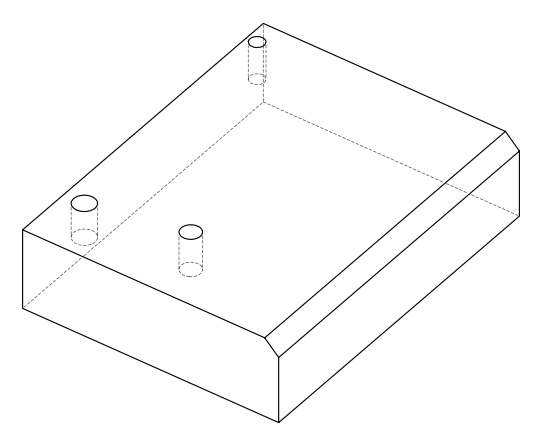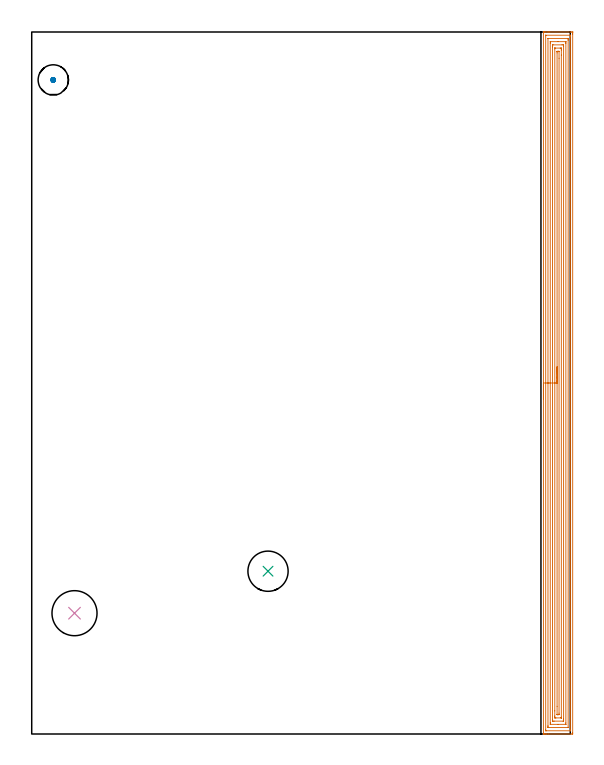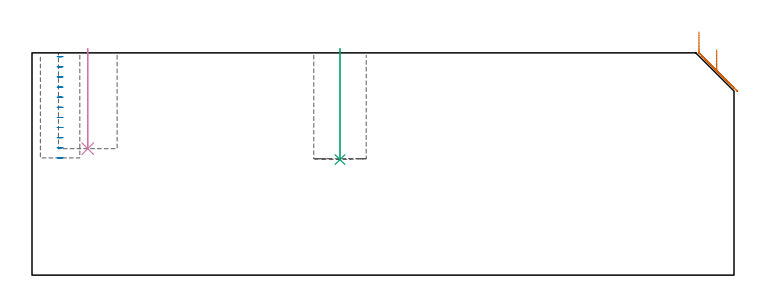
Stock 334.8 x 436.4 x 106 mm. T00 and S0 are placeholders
(PLAN: 4 operations, 3 tool changes, 25.7 min)
(1 AREA_MILL | FG_CHAMFER_SURFACE | UGT0205_001 | 24.71 min | 72274 mm3)
(2 MILL_BLIND_HOLE_FROM_SOLID_MATERIAL | STEP1POCKET | NXT0201_012 | Spiral | 0.59 min | 13900 mm3)
(3 INDEXABLE_INSERT_DRILL_BLIND_HOLE_FROM_SOLID | STEP1POCKET_1 | NXT0302_021 | 0.21 min | 24814 mm3)
(4 INDEXABLE_INSERT_DRILL_BLIND_HOLE_FROM_SOLID_1 | STEP1POCKET_2 | UGT0302_007 | 0.19 min | 28111 mm3)
(TOOL UGT0205_001 | Chamfer Mill 20 x 3 x 45 deg. | D20 FL50 Z2)
(TOOL NXT0201_012 | ENDMILL 16mm [2P460-1600-NA 1630] | D16 FL38 Z6)
(TOOL NXT0302_021 | Index. Insert Drill 25mm [880-D2500L25-05] | D25 PA176 FL125 Z2)
(TOOL UGT0302_007 | Indexable Insert Drill 28mm | D28 PA180 FL50 Z2)
(OP 1 AREA_MILL)
G17 G21 G94 G90
T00 M6
G54
G17 G0 G90 X318.1 Y208.2 S1061 M3
G43 Z116. H0
G94 G1 Y208.238 Z115.128 F250.
Y208.352 Z114.263
Y208.541 Z113.412
Y208.803 Z112.58
Y209.137 Z111.774
Y209.54 Z111.
Y210.009 Z110.264
Y210.54 Z109.572
Y211.129 Z108.929
Y211.772 Z108.339
Y212.464 Z107.808
Y213.2 Z107.34
Y213.974 Z106.937
Y214.78 Z106.603
Y215.612 Z106.341
Y216.464 Z106.152
Y217.328 Z106.038
Y218.2 Z106.
Y436.226
X318.102 Y436.39 Z105.988
X318.163 Y436.393 Z105.929
X318.579 Y436.4 Z105.52
X318.912 Z105.187
X319.608 Z104.487
X320.849 Z103.248
X321.395 Z102.7
X322.015 Z102.08
X335.065 Z89.033
X335.685 Y436.398 Z88.413
X336.292 Y436.393 Z87.805
X336.295 Y436.389 Z87.803
X336.299 Y435.779 Z87.801
X336.3 Y435.164 Z87.8
X336.299 Y0.621 Z87.801
X336.295 Y0.011 Z87.803
X336.292 Y0.007 Z87.805
X335.685 Y0. Z88.413
X321.395 Z102.7
X319.956 Z104.14
X319.608 Z104.487
X318.912 Z105.187
X318.579 Z105.52
X318.14 Z105.951
X318.103 Y0.009 Z105.988
X318.1 Y0.174 Z106.
Y218.2
X319.514 Z104.586
Y434.086
X319.515 Y434.18 Z104.585
X319.521 Y434.367 Z104.579
X319.525 Y434.391 Z104.575
X319.533 Y434.396 Z104.567
X319.557 Y434.399 Z104.543
X334.384 Y434.4 Z89.716
X334.792 Y434.398 Z89.308
X334.85 Y434.395 Z89.25
X334.879 Y434.391 Z89.221
X334.882 Y434.274 Z89.218
X334.885 Y434.086 Z89.215
X334.886 Y433.992 Z89.214
Y2.314
X334.885 Y2.22 Z89.215
X334.879 Y2.033 Z89.221
X334.875 Y2.009 Z89.225
X334.867 Y2.004 Z89.233
X334.843 Y2.001 Z89.257
X320.016 Y2. Z104.084
X319.608 Y2.002 Z104.492
X319.55 Y2.005 Z104.55
X319.521 Y2.01 Z104.579
X319.518 Y2.126 Z104.582
X319.515 Y2.314 Z104.585
X319.514 Y2.408 Z104.586
Y218.2
X320.928 Z103.172
X320.929 Y432.205 Z103.171
X320.93 Y432.322 Z103.17
X320.933 Y432.378 Z103.167
X320.934 Y432.386 Z103.166
X320.95 Y432.39 Z103.15
X321.005 Y432.395 Z103.095
X321.2 Y432.399 Z102.9
X333.2 Y432.4 Z90.9
X333.33 Y432.398 Z90.77
X333.434 Y432.393 Z90.666
X333.463 Y432.39 Z90.637
X333.465 Y432.384 Z90.635
X333.468 Y432.36 Z90.632
X333.47 Y432.205 Z90.63
X333.471 Y431.739 Z90.629
X333.472 Y431.311 Z90.628
X333.471 Y4.195 Z90.629
X333.47 Y4.079 Z90.63
X333.467 Y4.022 Z90.633
X333.466 Y4.014 Z90.634
X333.45 Y4.01 Z90.65
X333.395 Y4.005 Z90.705
X333.2 Y4.001 Z90.9
X321.2 Z102.9
X321.07 Y4.002 Z103.03
X320.966 Y4.007 Z103.134
X320.937 Y4.01 Z103.163
X320.935 Y4.016 Z103.165
X320.932 Y4.04 Z103.168
X320.93 Y4.195 Z103.17
X320.929 Y4.661 Z103.171
X320.928 Y5.089 Z103.172
Y218.2
X322.343 Z101.757
Y429.524
X322.347 Y430.359 Z101.753
X322.349 Y430.383 Z101.751
X322.362 Y430.39 Z101.738
X322.415 Y430.395 Z101.685
X322.524 Y430.399 Z101.576
X327.2 Y430.4 Z96.9
X331.879 Y430.399 Z92.221
X331.986 Y430.395 Z92.114
X332.038 Y430.39 Z92.062
X332.051 Y430.384 Z92.049
X332.052 Y430.366 Z92.048
X332.057 Y429.579 Z92.043
Y429.524
Y6.876
X332.053 Y6.041 Z92.047
X332.051 Y6.017 Z92.049
X332.038 Y6.01 Z92.062
X331.985 Y6.005 Z92.115
X331.876 Y6.001 Z92.224
X327.2 Y6. Z96.9
X322.521 Y6.001 Z101.579
X322.414 Y6.005 Z101.686
X322.362 Y6.01 Z101.738
X322.349 Y6.016 Z101.751
X322.348 Y6.034 Z101.752
X322.343 Y6.821 Z101.757
Y6.876
Y218.2
X323.757 Z100.343
Y427.161
X323.758 Y427.737 Z100.342
X323.759 Y428.052 Z100.341
X323.764 Y428.37 Z100.336
X323.769 Y428.391 Z100.331
X323.785 Y428.394 Z100.315
X323.826 Y428.397 Z100.274
X323.908 Y428.399 Z100.192
X324.074 Y428.4 Z100.026
X329.664 Z94.436
X330.326 Y428.398 Z93.774
X330.56 Y428.396 Z93.54
X330.624 Y428.39 Z93.476
X330.636 Y428.372 Z93.464
X330.639 Y428.318 Z93.462
X330.642 Y427.737 Z93.458
X330.643 Y427.42 Z93.457
Y9.239
X330.642 Y8.663 Z93.458
X330.641 Y8.348 Z93.459
X330.636 Y8.03 Z93.464
X330.631 Y8.009 Z93.469
X330.615 Y8.006 Z93.485
X330.574 Y8.003 Z93.526
X330.492 Y8.001 Z93.608
X330.326 Y8. Z93.774
X324.736 Z99.364
X324.074 Y8.002 Z100.026
X323.84 Y8.004 Z100.26
X323.776 Y8.01 Z100.324
X323.764 Y8.028 Z100.336
X323.762 Y8.082 Z100.338
X323.758 Y8.663 Z100.342
X323.757 Y8.98 Z100.343
Y218.2
X325.171 Z98.929
X325.172 Y425.95 Z98.928
X325.175 Y426.295 Z98.925
X325.178 Y426.379 Z98.922
X325.18 Y426.39 Z98.92
X325.207 Y426.394 Z98.893
X325.261 Y426.397 Z98.839
X325.411 Y426.4 Z98.689
X328.54 Z95.56
X328.985 Y426.398 Z95.115
X329.177 Y426.393 Z94.923
X329.217 Y426.39 Z94.883
X329.222 Y426.321 Z94.878
X329.226 Y426.157 Z94.874
X329.228 Y425.95 Z94.872
X329.229 Y425.261 Z94.871
Y422.029
X329.228 Y10.45 Z94.872
X329.225 Y10.105 Z94.875
X329.222 Y10.021 Z94.878
X329.22 Y10.01 Z94.88
X329.193 Y10.006 Z94.907
X329.139 Y10.003 Z94.961
X328.989 Y10. Z95.111
X325.86 Z98.24
X325.415 Y10.002 Z98.685
X325.223 Y10.008 Z98.877
X325.183 Y10.01 Z98.917
X325.178 Y10.079 Z98.922
X325.174 Y10.243 Z98.926
X325.172 Y10.45 Z98.928
X325.171 Y11.139 Z98.929
Y14.375
Y218.2
X326.585 Z97.515
Y423.438
X326.588 Y424.163 Z97.512
X326.59 Y424.327 Z97.51
X326.592 Y424.379 Z97.508
X326.636 Y424.39 Z97.464
X326.753 Y424.393 Z97.347
X327.41 Y424.399 Z96.69
X327.647 Z96.453
X327.726 Y424.398 Z96.375
X327.788 Y424.393 Z96.312
X327.804 Y424.391 Z96.296
X327.808 Y424.377 Z96.292
X327.81 Y424.331 Z96.29
X327.814 Y424.163 Z96.286
X327.815 Y420.065 Z96.285
Y12.962
X327.812 Y12.237 Z96.288
X327.811 Y12.073 Z96.289
X327.808 Y12.021 Z96.292
X327.764 Y12.01 Z96.336
X327.647 Y12.007 Z96.453
X326.99 Y12.001 Z97.11
X326.753 Z97.347
X326.675 Y12.003 Z97.425
X326.612 Y12.007 Z97.488
X326.596 Y12.009 Z97.504
X326.592 Y12.024 Z97.508
X326.59 Y12.069 Z97.51
X326.586 Y12.237 Z97.514
X326.585 Y17.214 Z97.515
Y218.2
Y219.072 Z97.553
Y219.937 Z97.667
Y220.788 Z97.855
Y221.62 Z98.118
Y222.426 Z98.452
Y223.2 Z98.854
Y223.936 Z99.323
Y224.628 Z99.854
Y225.271 Z100.444
Y225.86 Z101.087
Y226.392 Z101.779
Y226.86 Z102.515
Y227.263 Z103.289
Y227.597 Z104.095
Y227.859 Z104.927
Y228.048 Z105.778
Y228.162 Z106.643
Y228.2 Z107.515
G0 Z116.
M5
M2
(OP 2 MILL_BLIND_HOLE_FROM_SOLID_MATERIAL)
G17 G21 G94 G90
T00 M6
G54
G17 G0 G90 X13.4 Y406.6 S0 M3
G43 Z116. H1
Z104.173
G94 G3 X14.1 Y407.3 R0.7 F250.
X13.4 Y408. R0.7
X12. Y406.6 R1.4
X13.4 Y408. R-1.4
X12.7 Y407.3 R0.7
X13.4 Y406.6 R0.7
G0 Z99.345
G3 X14.1 Y407.3 R0.7
X13.4 Y408. R0.7
X12. Y406.6 R1.4
X13.4 Y408. R-1.4
X12.7 Y407.3 R0.7
X13.4 Y406.6 R0.7
G0 Z94.518
G3 X14.1 Y407.3 R0.7
X13.4 Y408. R0.7
X12. Y406.6 R1.4
X13.4 Y408. R-1.4
X12.7 Y407.3 R0.7
X13.4 Y406.6 R0.7
G0 Z89.691
G3 X14.1 Y407.3 R0.7
X13.4 Y408. R0.7
X12. Y406.6 R1.4
X13.4 Y408. R-1.4
X12.7 Y407.3 R0.7
X13.4 Y406.6 R0.7
G0 Z84.864
G3 X14.1 Y407.3 R0.7
X13.4 Y408. R0.7
X12. Y406.6 R1.4
X13.4 Y408. R-1.4
X12.7 Y407.3 R0.7
X13.4 Y406.6 R0.7
G0 Z80.036
G3 X14.1 Y407.3 R0.7
X13.4 Y408. R0.7
X12. Y406.6 R1.4
X13.4 Y408. R-1.4
X12.7 Y407.3 R0.7
X13.4 Y406.6 R0.7
G0 Z75.209
G3 X14.1 Y407.3 R0.7
X13.4 Y408. R0.7
X12. Y406.6 R1.4
X13.4 Y408. R-1.4
X12.7 Y407.3 R0.7
X13.4 Y406.6 R0.7
G0 Z70.382
G3 X14.1 Y407.3 R0.7
X13.4 Y408. R0.7
X12. Y406.6 R1.4
X13.4 Y408. R-1.4
X12.7 Y407.3 R0.7
X13.4 Y406.6 R0.7
G0 Z65.555
G3 X14.1 Y407.3 R0.7
X13.4 Y408. R0.7
X12. Y406.6 R1.4
X13.4 Y408. R-1.4
X12.7 Y407.3 R0.7
X13.4 Y406.6 R0.7
G0 Z60.727
G3 X14.1 Y407.3 R0.7
X13.4 Y408. R0.7
X12. Y406.6 R1.4
X13.4 Y408. R-1.4
X12.7 Y407.3 R0.7
X13.4 Y406.6 R0.7
G0 Z55.9
G3 X14.1 Y407.3 R0.7
X13.4 Y408. R0.7
X12. Y406.6 R1.4
X13.4 Y408. R-1.4
X12.7 Y407.3 R0.7
X13.4 Y406.6 R0.7
G0 Z116.
M5
M2
(OP 3 INDEXABLE_INSERT_DRILL_BLIND_HOLE_FROM_SOLID)
G17 G21 G94 G90
T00 M6
G54
G17 G0 G90 X146.9 Y101.2 S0 M3
G43 Z116. H1
G94 G81 G98 Z55.1 F250. R108.
G80
M5
M2
(OP 4 INDEXABLE_INSERT_DRILL_BLIND_HOLE_FROM_SOLID_1)
G17 G21 G94 G90
T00 M6
G54
G17 G0 G90 X26.6 Y75.1 S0 M3
G43 Z116. H0
G94 G81 G98 Z60.3 F250. R108.
G80
M5
M2
